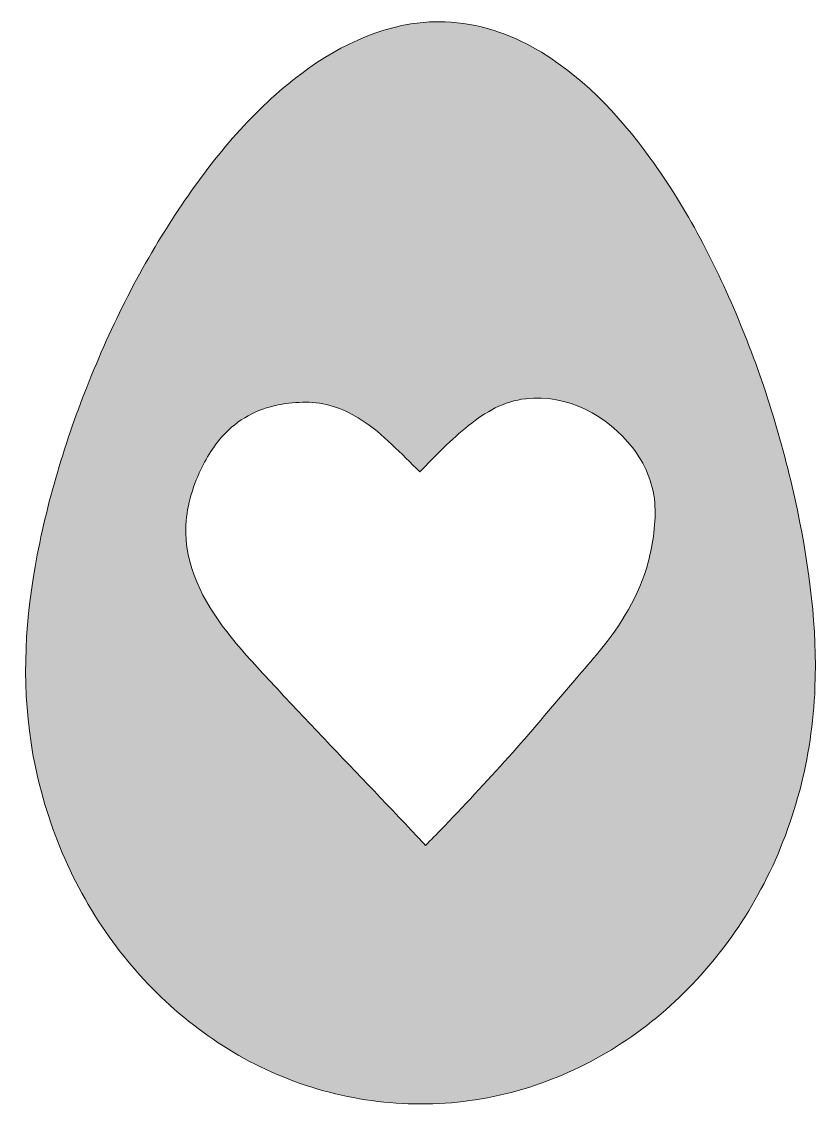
# Model space of a CAD drawing. Header units: inches. Extents: x 0 to 74, y 0 to 102.
import ezdxf

# ---------------------------------------------------------------- set-up
doc = ezdxf.new("R2010")
doc.units = ezdxf.units.IN
doc.header["$MEASUREMENT"] = 0
doc.layers.add('Layer 1', color=7, linetype='Continuous')

msp = doc.modelspace()

# ---------------------------------------------------------------- hatches: boundary and pattern name
at = {"layer": 'Layer 1', "true_color": 0xff97c6}
h = msp.add_hatch(color=231, dxfattribs=at)
h.dxf.hatch_style = 2
edge = h.paths.add_edge_path()
edge.add_spline(control_points=[(25.92, 96.75), (21.43, 93.4), (17.77, 89.02), (14.65, 84.4), (11.15, 79.24), (8.29, 73.65), (5.97, 67.87), (3.72, 62.25), (1.94, 56.41), (0.89, 50.44), (-0.14, 44.6), (-0.37, 38.67), (0.69, 32.82), (1.84, 26.49), (4.38, 20.4), (8.19, 15.21), (11.8, 10.28), (16.55, 6.17), (22.05, 3.48), (27.59, 0.78), (33.81, -0.4), (39.96, 0.12), (46.04, 0.64), (51.9, 2.84), (56.89, 6.34), (61.97, 9.89), (66.1, 14.7), (69.02, 20.15), (72.13, 25.97), (73.84, 32.5), (74.09, 39.09), (74.31, 44.67), (73.57, 50.29), (72.44, 55.74), (71.19, 61.72), (69.4, 67.59), (67.08, 73.24), (64.83, 78.72), (62.09, 84.04), (58.6, 88.83), (55.64, 92.91), (52.04, 96.75), (47.58, 99.21), (44.89, 100.69), (41.88, 101.6), (38.79, 101.6), (34.06, 101.6), (29.64, 99.53), (25.92, 96.75)], knot_values=[0, 0, 0, 0, 1, 1, 1, 2, 2, 2, 3, 3, 3, 4, 4, 4, 5, 5, 5, 6, 6, 6, 7, 7, 7, 8, 8, 8, 9, 9, 9, 10, 10, 10, 11, 11, 11, 12, 12, 12, 13, 13, 13, 14, 14, 14, 15, 15, 15, 16, 16, 16, 16], degree=3, periodic=1)
edge = h.paths.add_edge_path()
edge.add_spline(control_points=[(45.72, 33), (43.62, 30.66), (41.49, 28.36), (39.31, 26.09), (38.79, 25.54), (38.26, 25), (37.72, 24.46), (37.72, 24.46), (37.54, 24.27), (37.54, 24.27), (37.54, 24.27), (37.36, 24.47), (37.36, 24.47), (34.27, 27.76), (31.14, 31.01), (28.04, 34.28), (26.45, 35.95), (24.87, 37.62), (23.3, 39.31), (21.94, 40.78), (20.55, 42.24), (19.29, 43.81), (17.03, 46.61), (15.11, 49.94), (15.03, 53.63), (14.99, 55.58), (15.52, 57.48), (16.3, 59.25), (16.91, 60.62), (17.72, 61.93), (18.78, 63), (20.22, 64.47), (22.07, 65.38), (24.09, 65.7), (24.92, 65.83), (25.78, 65.9), (26.61, 65.87), (28.37, 65.8), (30.03, 65.19), (31.5, 64.24), (33.57, 62.9), (35.23, 61.03), (37.01, 59.34), (38.46, 60.87), (39.94, 62.38), (41.58, 63.69), (43.17, 64.96), (44.89, 65.97), (46.94, 66.21), (50.8, 66.67), (54.65, 64.63), (56.96, 61.62), (58.1, 60.14), (58.9, 58.35), (59.05, 56.47), (59.19, 54.62), (58.9, 52.65), (58.43, 50.86), (57.6, 47.71), (55.89, 44.97), (53.84, 42.48), (53.15, 41.62), (52.42, 40.8), (51.7, 39.97), (49.68, 37.66), (47.76, 35.28), (45.72, 33)], knot_values=[0, 0, 0, 0, 1, 1, 1, 2, 2, 2, 3, 3, 3, 4, 4, 4, 5, 5, 5, 6, 6, 6, 7, 7, 7, 8, 8, 8, 9, 9, 9, 10, 10, 10, 11, 11, 11, 12, 12, 12, 13, 13, 13, 14, 14, 14, 15, 15, 15, 16, 16, 16, 17, 17, 17, 18, 18, 18, 19, 19, 19, 20, 20, 20, 21, 21, 21, 22, 22, 22, 22], degree=3, periodic=1)

# ---------------------------------------------------------------- linework, layer by layer
at = {"layer": 'Layer 1', "lineweight": 0}
for points, knots in [([(25.92, 96.75), (21.43, 93.4), (17.77, 89.02), (14.65, 84.4), (11.15, 79.24), (8.29, 73.65), (5.97, 67.87), (3.72, 62.25), (1.94, 56.41), (0.89, 50.44), (-0.14, 44.6), (-0.37, 38.67), (0.69, 32.82), (1.84, 26.49), (4.38, 20.4), (8.19, 15.21), (11.8, 10.28), (16.55, 6.17), (22.05, 3.48), (27.59, 0.78), (33.81, -0.4), (39.96, 0.12), (46.04, 0.64), (51.9, 2.84), (56.89, 6.34), (61.97, 9.89), (66.1, 14.7), (69.02, 20.15), (72.13, 25.97), (73.84, 32.5), (74.09, 39.09), (74.31, 44.67), (73.57, 50.29), (72.44, 55.74), (71.19, 61.72), (69.4, 67.59), (67.08, 73.24), (64.83, 78.72), (62.09, 84.04), (58.6, 88.83), (55.64, 92.91), (52.04, 96.75), (47.58, 99.21), (44.89, 100.69), (41.88, 101.6), (38.79, 101.6), (34.06, 101.6), (29.64, 99.53), (25.92, 96.75)], [0, 0, 0, 0, 1, 1, 1, 2, 2, 2, 3, 3, 3, 4, 4, 4, 5, 5, 5, 6, 6, 6, 7, 7, 7, 8, 8, 8, 9, 9, 9, 10, 10, 10, 11, 11, 11, 12, 12, 12, 13, 13, 13, 14, 14, 14, 15, 15, 15, 16, 16, 16, 16]), ([(45.72, 33), (43.62, 30.66), (41.49, 28.36), (39.31, 26.09), (38.79, 25.54), (38.26, 25), (37.72, 24.46), (37.72, 24.46), (37.54, 24.27), (37.54, 24.27), (37.54, 24.27), (37.36, 24.47), (37.36, 24.47), (34.27, 27.76), (31.14, 31.01), (28.04, 34.28), (26.45, 35.95), (24.87, 37.62), (23.3, 39.31), (21.94, 40.78), (20.55, 42.24), (19.29, 43.81), (17.03, 46.61), (15.11, 49.94), (15.03, 53.63), (14.99, 55.58), (15.52, 57.48), (16.3, 59.25), (16.91, 60.62), (17.72, 61.93), (18.78, 63), (20.22, 64.47), (22.07, 65.38), (24.09, 65.7), (24.92, 65.83), (25.78, 65.9), (26.61, 65.87), (28.37, 65.8), (30.03, 65.19), (31.5, 64.24), (33.57, 62.9), (35.23, 61.03), (37.01, 59.34), (38.46, 60.87), (39.94, 62.38), (41.58, 63.69), (43.17, 64.96), (44.89, 65.97), (46.94, 66.21), (50.8, 66.67), (54.65, 64.63), (56.96, 61.62), (58.1, 60.14), (58.9, 58.35), (59.05, 56.47), (59.19, 54.62), (58.9, 52.65), (58.43, 50.86), (57.6, 47.71), (55.89, 44.97), (53.84, 42.48), (53.15, 41.62), (52.42, 40.8), (51.7, 39.97), (49.68, 37.66), (47.76, 35.28), (45.72, 33)], [0, 0, 0, 0, 1, 1, 1, 2, 2, 2, 3, 3, 3, 4, 4, 4, 5, 5, 5, 6, 6, 6, 7, 7, 7, 8, 8, 8, 9, 9, 9, 10, 10, 10, 11, 11, 11, 12, 12, 12, 13, 13, 13, 14, 14, 14, 15, 15, 15, 16, 16, 16, 17, 17, 17, 18, 18, 18, 19, 19, 19, 20, 20, 20, 21, 21, 21, 22, 22, 22, 22])]:
    msp.add_open_spline(points, degree=3, knots=knots, dxfattribs=at)

doc.saveas('drawing.dxf')
